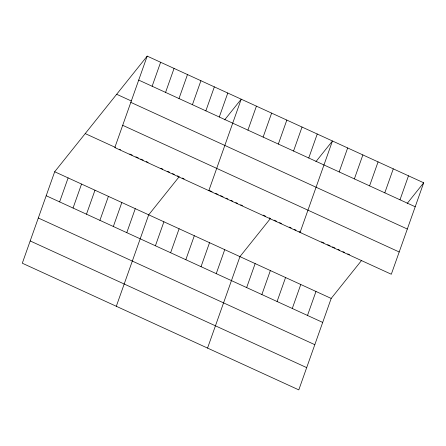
<?xml version="1.0" encoding="UTF-8"?>
<svg xmlns="http://www.w3.org/2000/svg" width="446" height="446" viewBox="0 0 446 446"><rect width="100%" height="100%" fill="white"/><g stroke="black" fill="none" stroke-linecap="round" stroke-linejoin="round"><path stroke-width="0.67" d="M147.197 56.112L114.812 147.57L391.315 274.245L423.7 182.788L147.197 56.112L54.685 171.755L22.3 263.212L298.803 389.888L331.188 298.43L361.717 260.269M59.625 201.887L68.115 177.909M73.055 208.042L81.546 184.064M86.485 214.197L94.976 190.213M99.915 220.346L108.406 196.368M152.136 86.245L160.627 62.262M113.345 226.501L121.836 202.517M165.566 92.4L174.057 68.416M126.776 232.656L135.266 208.672M178.997 98.549L187.487 74.571M116.311 306.285L148.696 214.827L179.225 176.661L177.397 175.824M192.427 104.704L200.917 80.72M155.414 245.774L163.905 221.79M205.857 110.859L214.348 86.875M170.623 252.743L179.114 228.759M219.287 117.008L227.778 93.03M208.823 190.637L241.208 99.179L224.672 119.851M185.831 259.706L194.322 235.728M247.926 130.132L256.417 106.148M201.035 266.675L209.531 242.696M263.129 137.095L271.625 113.117M216.243 273.643L224.734 249.66M278.337 144.064L286.828 120.08M207.557 348.086L239.942 256.628L270.471 218.468L269.256 217.91M293.546 151.032L302.037 127.049M246.66 287.575L255.151 263.597M308.755 157.995L317.245 134.017M261.869 294.544L270.36 270.56M300.069 232.438L332.454 140.986L315.919 161.653M277.077 301.513L285.568 277.529M339.172 171.933L347.663 147.949M292.281 308.476L300.777 284.498M354.375 178.896L362.871 154.918M307.489 315.445L315.98 291.461M369.583 185.865L378.074 161.887M384.792 192.834L393.283 168.85M400.001 199.802L408.491 175.819M407.165 203.46L423.7 182.788M138.706 80.09L415.209 206.766M116.668 94.273L131.319 100.986M130.817 102.363L407.321 229.032M122.695 125.304L399.198 251.979M85.214 133.594L115.737 147.576M119.4 149.254L120.621 149.817M129.78 154.009L132.222 155.13M135.885 156.808L138.327 157.923M140.769 159.044L143.211 160.164M146.26 161.558L148.094 162.4M160.911 168.27L162.745 169.112M167.629 171.348L169.458 172.189M172.513 173.589L174.341 174.425M182.269 178.054L184.092 178.891M209.642 190.598L212.073 191.713M215.725 193.386L218.155 194.501M220.592 195.616L223.022 196.731M226.066 198.119L227.889 198.955M230.933 200.349L232.756 201.185M235.8 202.579L237.623 203.415M240.667 204.809L242.49 205.645M263.173 215.123L265.604 216.238M274.123 220.14L276.553 221.249M279.597 222.643L281.42 223.479M289.331 227.103L291.154 227.939M294.198 229.333L296.021 230.169M299.065 231.563L300.888 232.399M321.572 241.877L324.002 242.992M327.654 244.659L330.085 245.774M332.521 246.889L334.952 248.004M337.996 249.398L339.819 250.234M342.863 251.628L344.686 252.464M347.729 253.858L349.553 254.694M54.685 171.755L331.188 298.43M46.194 195.738L322.698 322.413M38.311 218.005L314.815 344.68M30.183 240.946L306.686 367.621"/></g></svg>
